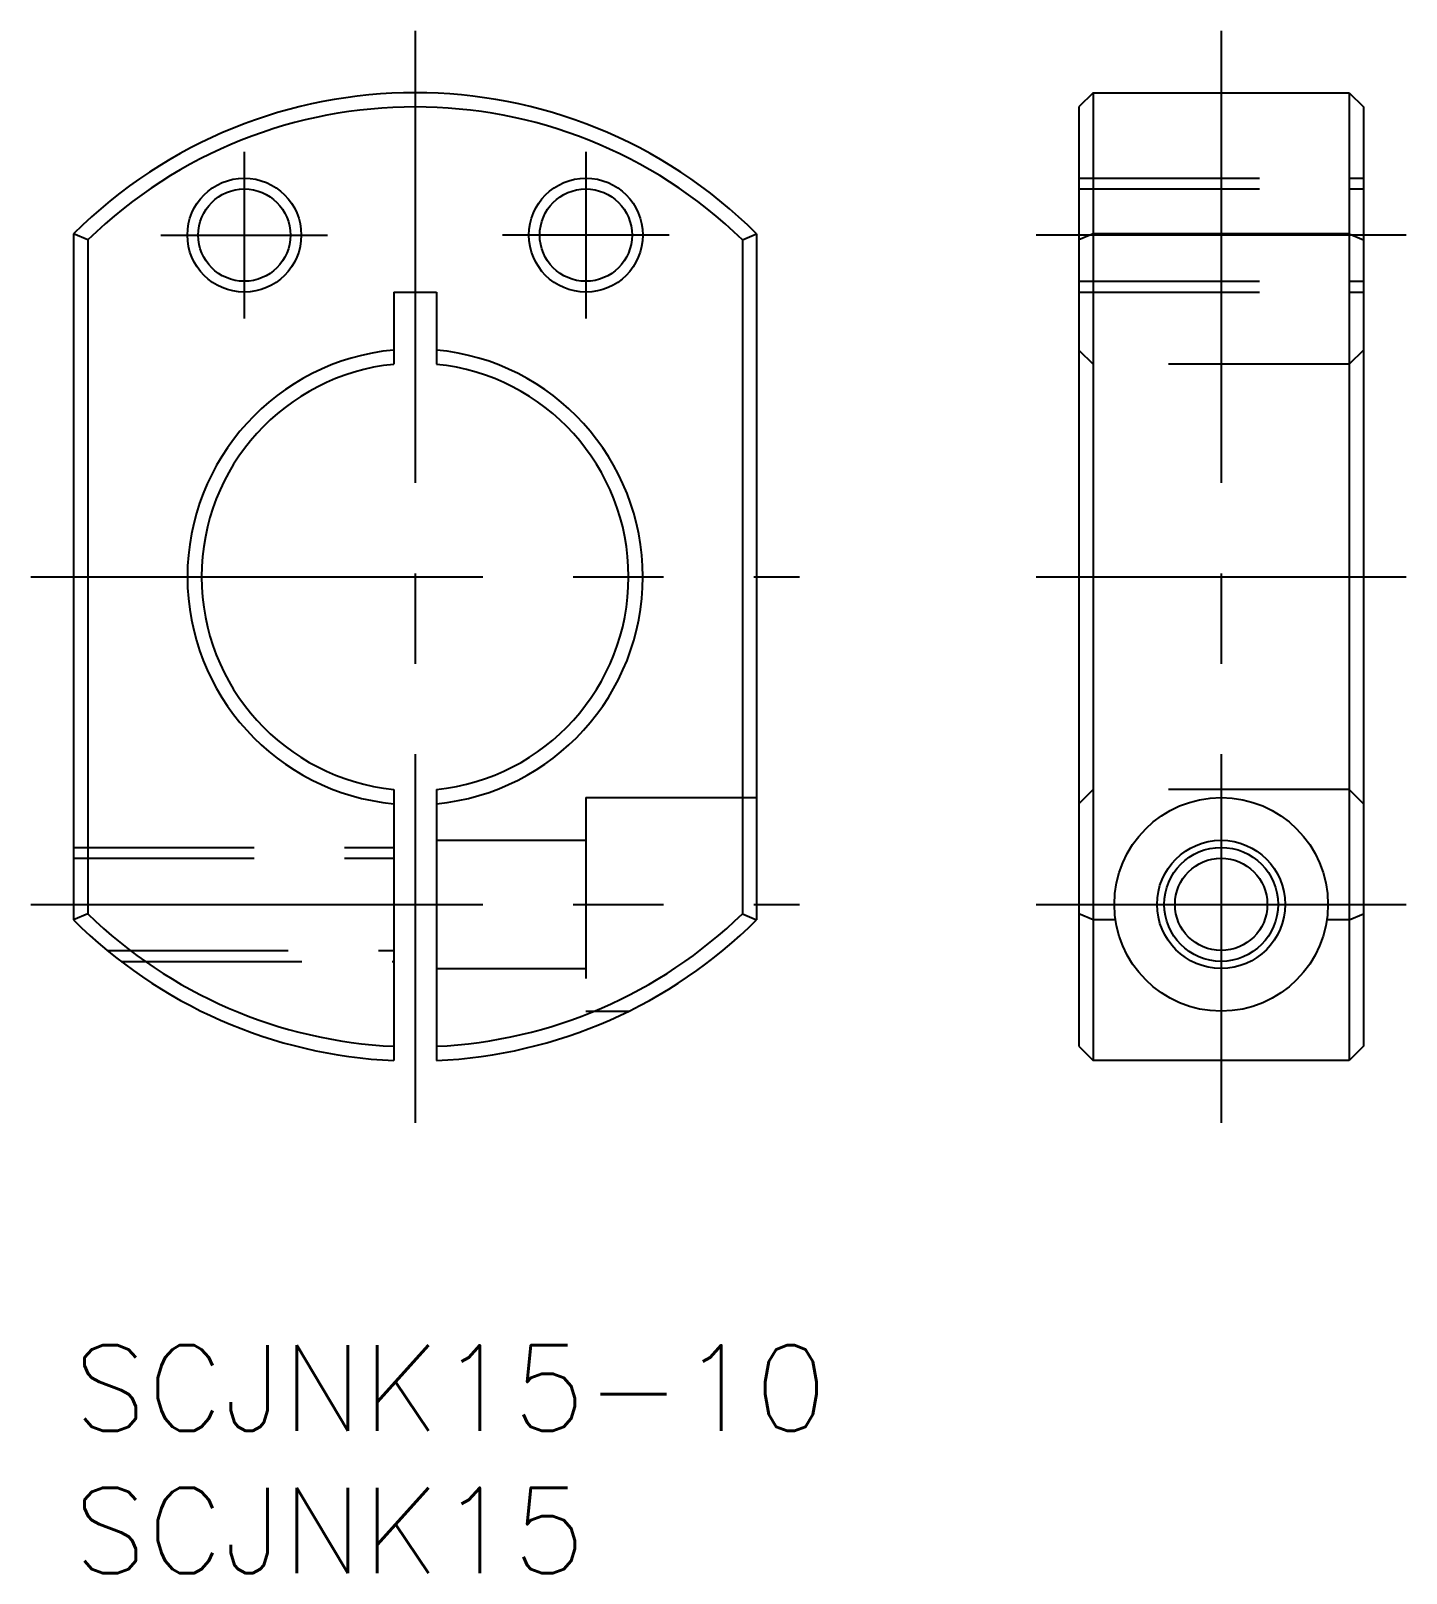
# Model space of a CAD drawing. Extents: x -1.5 to 46.8, y -8 to 46.2.
import ezdxf

# ---------------------------------------------------------------- set-up
doc = ezdxf.new("R2010")
doc.units = 0
doc.header["$LTSCALE"] = 0.5
doc.linetypes.add('CENTER', pattern=[50.8, 31.75, -6.35, 6.35, -6.35])
doc.linetypes.add('DASHED', pattern=[19.05, 12.7, -6.35])
for name, color, linetype in [('MSM_CENTER', 1, 'CENTER'), ('MSM_CONTINUOUS', 7, 'CONTINUOUS'), ('MSM_DASHED', 4, 'DASHED'), ('MSM_NARROW', 5, 'CONTINUOUS'), ('MSM_PART_NUMBER', 7, 'CONTINUOUS')]:
    doc.layers.add(name, color=color, linetype=linetype)
doc.styles.get("Standard").update_dxf_attribs({"font": 'txt.shx', "height": 3, "bigfont": 'bigfont.shx'})

# ---------------------------------------------------------------- blocks, each defined once
blk = doc.blocks.new('*U9')
at = {"layer": 'MSM_PART_NUMBER'}
blk.add_text('SCJNK15-10', height=3, dxfattribs=at).set_placement((0, -3))
blk = doc.blocks.new('*U10')
at = {"layer": 'MSM_PART_NUMBER'}
blk.add_text('SCJNK15', height=3, dxfattribs=at).set_placement((0, -8))

msp = doc.modelspace()

# ---------------------------------------------------------------- linework, layer by layer
at = {"layer": 'MSM_CENTER'}
for p, q in [((12, 46.156), (12, 7.811)), ((40.319, 46.156), (40.319, 7.811)), ((6, 41.912), (6, 36.055)), ((18, 41.912), (18, 36.055)), ((3.072, 38.983), (8.928, 38.983)), ((20.928, 38.983), (15.072, 38.983)), ((46.819, 38.983), (33.819, 38.983)), ((-1.5, 26.983), (25.5, 26.983)), ((33.819, 26.983), (46.819, 26.983)), ((-1.5, 15.483), (25.5, 15.483)), ((33.819, 15.483), (46.819, 15.483))]:
    msp.add_line(p, q, dxfattribs=at)
at = {"layer": 'MSM_CONTINUOUS'}
for p, q in [((35.819, 43.983), (35.319, 43.483)), ((35.819, 43.983), (44.819, 43.983)), ((35.819, 43.983), (35.819, 10)), ((44.819, 43.983), (45.319, 43.483)), ((44.819, 43.983), (44.819, 10)), ((35.319, 43.483), (35.319, 10.501)), ((45.319, 43.483), (45.319, 10.501)), ((0, 39.025), (0, 14.942)), ((0.5, 38.816), (0, 39.025)), ((23.5, 38.816), (24, 39.025)), ((24, 39.025), (24, 14.942)), ((35.819, 39.025), (35.319, 38.816)), ((44.819, 39.025), (35.819, 39.025)), ((44.819, 39.025), (45.319, 38.816)), ((0.5, 38.816), (0.5, 15.151)), ((23.5, 38.816), (23.5, 15.151)), ((11.25, 36.983), (12.75, 36.983)), ((11.25, 36.983), (11.25, 34.446)), ((12.75, 36.983), (12.75, 34.446)), ((11.25, 19.521), (11.25, 10)), ((12.75, 19.521), (12.75, 10)), ((0.5, 15.151), (0, 14.942)), ((23.5, 15.151), (24, 14.942)), ((35.819, 14.942), (35.319, 15.151)), ((36.608, 14.942), (35.819, 14.942)), ((44.819, 14.942), (44.03, 14.942)), ((44.819, 14.942), (45.319, 15.151)), ((35.319, 10.501), (35.819, 10)), ((45.319, 10.501), (44.819, 10)), ((44.819, 10), (35.819, 10))]:
    msp.add_line(p, q, dxfattribs=at)
for centre, radius in [((6, 38.983), 1.621), ((18, 38.983), 1.621), ((40.319, 15.483), 3.75), ((40.319, 15.483), 2.25), ((40.319, 15.483), 1.621)]:
    msp.add_circle(centre, radius, dxfattribs=at)
for radius, start, end in [(17, 45.0991, 134.9009), (16.5, 45.8156, 134.1844), (8, 95.3794, 264.6206), (8, 275.3794, 84.6206), (7.5, 95.7392, 264.2608), (7.5, 275.7392, 84.2608), (17, 225.0991, 267.4714), (16.5, 225.8156, 267.3947), (16.5, 272.6053, 314.1844), (17, 272.5286, 314.9009)]:
    msp.add_arc((12, 26.983), radius, start, end, dxfattribs=at)
at = {"layer": 'MSM_DASHED'}
for p, q in [((35.319, 40.983), (45.319, 40.983)), ((35.319, 40.604), (45.319, 40.604)), ((35.319, 37.362), (45.319, 37.362)), ((35.319, 36.983), (45.319, 36.983)), ((35.319, 34.948), (35.819, 34.446)), ((45.319, 34.948), (44.819, 34.446)), ((44.819, 34.446), (35.819, 34.446)), ((35.819, 19.521), (35.319, 19.019)), ((44.819, 19.521), (35.819, 19.521)), ((44.819, 19.521), (45.319, 19.019)), ((18, 19.233), (24, 19.233)), ((18, 19.233), (18, 11.733)), ((0, 17.483), (11.25, 17.483)), ((12.75, 17.733), (18, 17.733)), ((0, 17.104), (11.25, 17.104)), ((1.191, 13.862), (11.25, 13.862)), ((1.668, 13.483), (11.25, 13.483)), ((12.75, 13.233), (18, 13.233)), ((18, 11.733), (19.512, 11.733))]:
    msp.add_line(p, q, dxfattribs=at)
at = {"layer": 'MSM_NARROW'}
for centre in [(6, 38.983), (18, 38.983), (40.319, 15.483)]:
    msp.add_circle(centre, 2, dxfattribs=at)

# ---------------------------------------------------------------- block references
at = {"layer": 'MSM_CONTINUOUS'}
for name in ['*U9', '*U10']:
    msp.add_blockref(name, (0, 0), dxfattribs=at)

doc.saveas('drawing.dxf')
